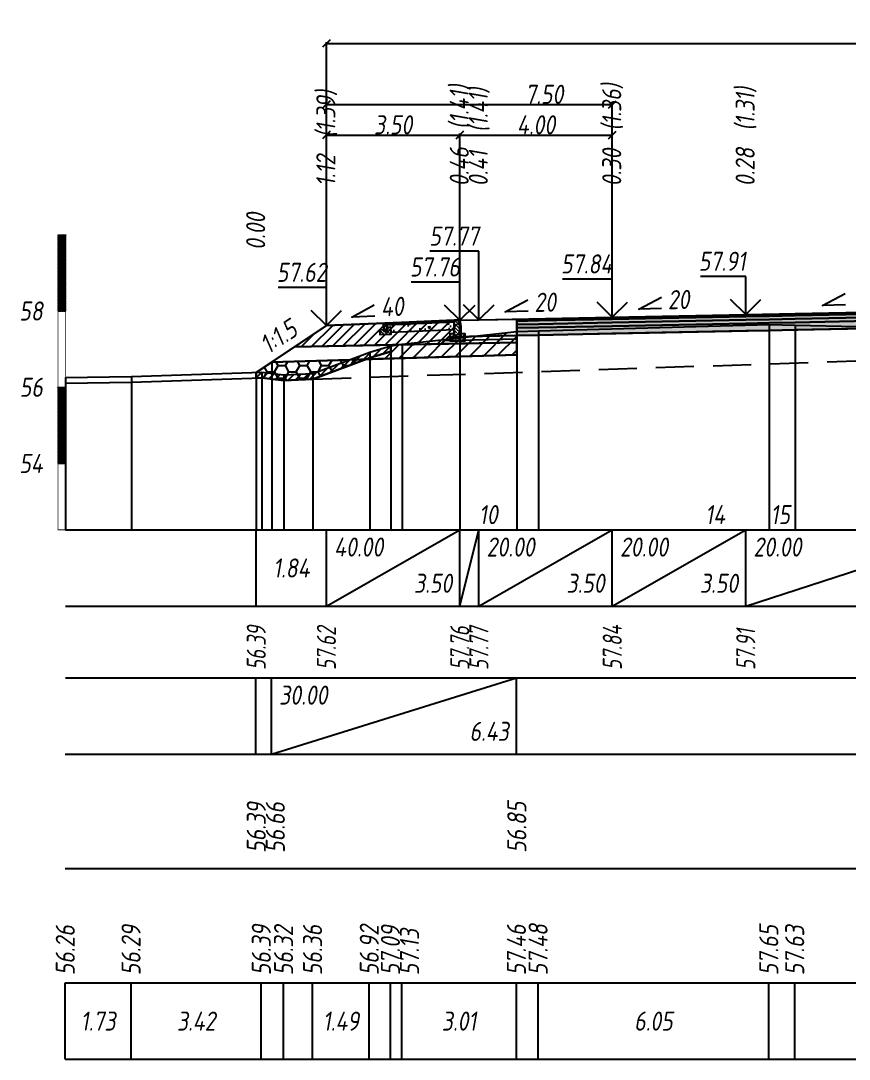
# Model space of a CAD drawing. Extents: x -717 to 1451, y -133302 to 233.
# Drawn here: x -365.6 to -257, y -74601.1 to -74464.9 of the extents above; entities that cross this region are included whole.
import ezdxf
from ezdxf.enums import TextEntityAlignment as Align

# ---------------------------------------------------------------- set-up
doc = ezdxf.new("R2010")
doc.units = 0
doc.linetypes.add('штриховая', pattern=[0.75, 0.5, -0.25])
for name, color, linetype in [('Интерполированный поперечник', 2, 'Continuous'), ('КОД_399', 252, 'Continuous'), ('Код_510', 7, 'Continuous'), ('Код_514', 1, 'Continuous'), ('Код_516', 1, 'Continuous'), ('Контур_0', 7, 'Continuous'), ('Контур_2521', 7, 'Continuous'), ('Контур_2564', 7, 'Continuous'), ('Контур_2660', 7, 'Continuous'), ('Контур_2665', 7, 'Continuous'), ('Контур_400', 7, 'Continuous'), ('Контур_508', 7, 'Continuous'), ('Контур_512', 7, 'Continuous'), ('Контур_513', 7, 'Continuous'), ('Красный поперечник', 1, 'Continuous'), ('Линейка абсолютных высот', 7, 'Continuous'), ('Объём_2501', 7, 'Continuous'), ('Объём_2564', 7, 'Continuous'), ('Объём_2650', 7, 'Continuous'), ('Объём_2660', 7, 'Continuous'), ('Объём_2661', 7, 'Continuous'), ('Объём_2665', 7, 'Continuous'), ('Объём_2666', 7, 'Continuous'), ('Объём_2753', 7, 'Continuous'), ('Откосы', 7, 'Continuous'), ('Отметки покрытия', 7, 'Continuous'), ('Рабочие отметки', 7, 'Continuous'), ('Рабочие отметки доп.', 7, 'Continuous'), ('Слои выравнивания', 7, 'Continuous'), ('Таблица', 7, 'Continuous'), ('Уклоны проезжей части', 7, 'Continuous'), ('Черный поперечник', 3, 'Continuous')]:
    doc.layers.add(name, color=color, linetype=linetype)
for name, color, linetype, true_color in [('Контур_2540', 2, 'Continuous', 0xffff00), ('Контур_2560', 2, 'Continuous', 0xffff00), ('Контур_2561', 7, 'Continuous', 0xff8040), ('Контур_2562', 3, 'Continuous', 0x00ff00), ('Контур_2563', 7, 'Continuous', 0xff8000), ('Контур_2570', 7, 'Continuous', 0x80ff00), ('Контур_2725', 7, 'Continuous', 0x323232), ('Контур_2736', 4, 'Continuous', 0x00ffff), ('Контур_2760', 7, 'Continuous', 0x323232), ('Контур_2761', 7, 'Continuous', 0x323232), ('Контур_2762', 7, 'Continuous', 0x323232), ('Контур_2763', 7, 'Continuous', 0x323232), ('Контур_402', 7, 'Continuous', 0xff6464), ('Контур_703', 4, 'Continuous', 0x00ffff), ('Объём_2500', 7, 'Continuous', 0xc0c0c0), ('Объём_2520', 7, 'Continuous', 0x80ffff), ('Объём_2540', 2, 'Continuous', 0xffff00), ('Объём_2560', 2, 'Continuous', 0xffff00), ('Объём_2561', 7, 'Continuous', 0xff8040), ('Объём_2562', 3, 'Continuous', 0x00ff00), ('Объём_2563', 7, 'Continuous', 0xff8000), ('Объём_2570', 7, 'Continuous', 0x80ff00), ('Объём_2600', 7, 'Continuous', 0x808000), ('Объём_2746', 2, 'Continuous', 0xffff00)]:
    doc.layers.add(name, color=color, linetype=linetype, true_color=true_color)
doc.styles.get("Standard").update_dxf_attribs({"font": 'txt', "height": 2.5})
doc.styles.add('М', font='romand.shx', dxfattribs={"width": 0.8, "oblique": 10, "height": 2.5})
doc.dimstyles.get("Standard").update_dxf_attribs({"dimtxt": 0.18, "dimasz": 0.18, "dimexe": 0.18, "dimexo": 0.0625, "dimgap": 0.09, "dimtad": 0, "dimtih": 1, "dimtoh": 1, "dimdec": 4, "dimzin": 0, "dimdsep": 46, "dimtxsty": 'Standard', "dimcen": 0.09, "dimadec": 0, "dimazin": 0, "dimtfac": 1, "dimtdec": 4, "dimtofl": 0, "dimtmove": 0, "dimatfit": 3, "dimfxl": 1, "dimtolj": 1, "dimtzin": 0, "dimarcsym": 0})
pattern_1 = [(45.00000125, (-439.739848, -2467.045045), (-0.026516505928, 0.026516504769), []), (135.00000034, (-439.739848, -2467.045045), (-0.02651650519, -0.026516505506), [])]

# ---------------------------------------------------------------- blocks, each defined once
blk = doc.blocks.new('_Oblique')
at = {"color": 0, "linetype": 'ByBlock', "lineweight": -2}
blk.add_line((-0.5, -0.5), (0.5, 0.5), dxfattribs=at)
blk = doc.blocks.new('*D3071')
at = {"color": 0, "lineweight": -2, "transparency": 16777216}
for p, q in [((-325.54, -74504.89), (-325.54, -74479.71)), ((-325.54, -74479.89), (-308.04, -74479.89)), ((-308.04, -74504.19), (-308.04, -74479.71))]:
    blk.add_line(p, q, dxfattribs=at)
at = {"layer": 'Defpoints', "color": 0, "transparency": 16777216}
for p in [(-308.04, -74479.89), (-325.54, -74504.95), (-308.04, -74504.25)]:
    blk.add_point(p, dxfattribs=at)
at = {"color": 0, "lineweight": -2, "transparency": 16777216, "rotation": 180}
blk.add_blockref('_Oblique', (-325.54, -74479.89), dxfattribs=at)
at = {"color": 0, "lineweight": -2, "transparency": 16777216}
blk.add_blockref('_Oblique', (-308.04, -74479.89), dxfattribs=at)
at = {"color": 0, "transparency": 16777216, "insert": (-316.79, -74478.55), "char_height": 2.5, "width": 0.75, "attachment_point": 5, "style": 'М'}
blk.add_mtext('\\A1;3.50', dxfattribs=at)
blk = doc.blocks.new('*D3073')
at = {"color": 0, "lineweight": -2, "transparency": 16777216}
for p, q in [((-308.04, -74504.19), (-308.04, -74479.71)), ((-308.04, -74479.89), (-288.04, -74479.89)), ((-288.04, -74503.79), (-288.04, -74479.71))]:
    blk.add_line(p, q, dxfattribs=at)
at = {"layer": 'Defpoints', "color": 0, "transparency": 16777216}
for p in [(-288.04, -74479.89), (-308.04, -74504.25), (-288.04, -74503.85)]:
    blk.add_point(p, dxfattribs=at)
at = {"color": 0, "lineweight": -2, "transparency": 16777216, "rotation": 180}
blk.add_blockref('_Oblique', (-308.04, -74479.89), dxfattribs=at)
at = {"color": 0, "lineweight": -2, "transparency": 16777216}
blk.add_blockref('_Oblique', (-288.04, -74479.89), dxfattribs=at)
at = {"color": 0, "transparency": 16777216, "insert": (-298.04, -74478.55), "char_height": 2.5, "width": 0.72, "attachment_point": 5, "style": 'М'}
blk.add_mtext('\\A1;4.00', dxfattribs=at)
blk = doc.blocks.new('*D3076')
at = {"color": 0, "lineweight": -2, "transparency": 16777216}
for p, q in [((-325.54, -74504.89), (-325.54, -74475.71)), ((-325.54, -74475.89), (-288.04, -74475.89)), ((-288.04, -74503.79), (-288.04, -74475.71))]:
    blk.add_line(p, q, dxfattribs=at)
at = {"layer": 'Defpoints', "color": 0, "transparency": 16777216}
for p in [(-288.04, -74475.89), (-325.54, -74504.95), (-288.04, -74503.85)]:
    blk.add_point(p, dxfattribs=at)
at = {"color": 0, "lineweight": -2, "transparency": 16777216, "rotation": 180}
blk.add_blockref('_Oblique', (-325.54, -74475.89), dxfattribs=at)
at = {"color": 0, "lineweight": -2, "transparency": 16777216}
blk.add_blockref('_Oblique', (-288.04, -74475.89), dxfattribs=at)
at = {"color": 0, "transparency": 16777216, "insert": (-296.97, -74474.55), "char_height": 2.5, "width": 0.75, "attachment_point": 5, "style": 'М'}
blk.add_mtext('\\A1;7.50', dxfattribs=at)
blk = doc.blocks.new('*D3077')
at = {"color": 0, "lineweight": -2, "transparency": 16777216}
for p, q in [((-325.54, -74504.89), (-325.54, -74467.71)), ((-325.54, -74467.89), (-175.54, -74467.89)), ((-175.54, -74504.31), (-175.54, -74467.71))]:
    blk.add_line(p, q, dxfattribs=at)
at = {"layer": 'Defpoints', "color": 0, "transparency": 16777216}
for p in [(-175.54, -74467.89), (-325.54, -74504.95), (-175.54, -74504.37)]:
    blk.add_point(p, dxfattribs=at)
at = {"color": 0, "lineweight": -2, "transparency": 16777216, "rotation": 180}
blk.add_blockref('_Oblique', (-325.54, -74467.89), dxfattribs=at)
at = {"color": 0, "lineweight": -2, "transparency": 16777216}
blk.add_blockref('_Oblique', (-175.54, -74467.89), dxfattribs=at)
at = {"color": 0, "transparency": 16777216, "insert": (-250.54, -74466.55), "char_height": 2.5, "width": 0.87, "attachment_point": 5, "style": 'М'}
blk.add_mtext('\\A1;30.00', dxfattribs=at)
blk = doc.blocks.new('Тротуар1')
at = {"linetype": 'Continuous', "lineweight": 13}
h = blk.add_hatch(dxfattribs=at)
h.set_pattern_fill('ANSI35', scale=5, angle=90)
h.set_pattern_definition([(135, (-1541.6927, -4801.9416), (-0.88388348, -0.88388348), []), (135, (-1541.6927, -4801.0577), (-0.88388348, -0.88388348), [1.5625, -0.3125, 0, -0.3125])])
h.paths.add_polyline_path([(-16.72, -1.24), (-17.72, -1.24), (-17.72, -2.24), (-18.52, -2.24), (-18.52, -1.85), (-19.52, -1.89), (-19.52, -3.24), (-16.72, -3.24)])
h = blk.add_hatch(dxfattribs=at)
h.set_pattern_fill('ANSI35', scale=5)
h.set_pattern_definition([(45, (-1541.6927, -4800.4416), (-0.88388348, 0.88388348), []), (45, (-1540.8088, -4800.4416), (-0.88388348, 0.88388348), [1.5625, -0.3125, 0, -0.3125])])
h.paths.add_polyline_path([(-17.72, -0.24), (-18.52, -0.24), (-18.52, -2.24), (-17.72, -2.24)])
at = {"linetype": 'Continuous'}
h = blk.add_hatch(dxfattribs=at)
h.set_pattern_fill('ANSI31', color=256, scale=15, angle=45, style=0)
h.set_pattern_definition([(90, (-1932.1888, -4954.235), (-1.875, 3e-16), [])])
h.paths.add_polyline_path([(0, 0), (-17.72, -0.24), (-17.71, -0.63), (-11.04, -0.58), (0, -0.4)])
at = {"layer": 'КОД_399'}
h = blk.add_hatch(dxfattribs=at)
h.set_pattern_fill('AR-CONC', scale=0.7, angle=45, style=0)
h.set_pattern_definition([(95, (-1932.189, -4954.235), (3.860864, 3.2396496), [0.525, -5.775]), (40, (-1932.189, -4954.235), (-4.409945, 3.036377), [0.42, -4.62]), (145.45144, (-1931.867, -4953.965), (-0.549081, 6.2760265), [0.4461813, -4.907995]), (91.1842, (-1933.179, -4953.245), (6.101854, 4.4632964), [0.7875, -8.6625]), (141.63564, (-1932.67, -4952.873), (-0.1953, 9.447982), [0.669272, -7.361996]), (36.18416, (-1933.179, -4953.245), (-0.1953, 9.447982), [0.63, -6.93]), (66, (-1932.4363, -4952.9975), (4.947401, 0.9616773), [0.525, -5.775]), (11, (-1932.4363, -4952.9975), (-2.38496, 4.793659), [0.42, -4.62]), (116.45144, (-1932.024, -4952.9174), (2.562441, 5.7553363), [0.4461813, -4.907995]), (82.5, (-1932.1888, -4954.235), (-1.5875523, 1.7079287), [0, -4.564, 0, -4.69, 0, -4.6375]), (52.5, (-1932.1888, -4954.235), (-0.6501106, 3.2543661), [0, -2.674, 0, -4.459, 0, -1.7675]), (12.5, (-1933.2926, -4955.3388), (2.7539272, 2.5306453), [0, -1.75, 0, -5.46, 0, -7.245]), (2.5, (-1933.7876, -4955.8337), (2.3911299, 3.3821186), [0, -2.275, 0, -3.626, 0, -5.145])])
h.paths.add_polyline_path([(0, -0.4), (-17.71, -0.63), (-17.72, -1.24), (-16.71, -1.24), (-16.72, -2.62), (-0.07, -2.41)])
at = {"linetype": 'Continuous'}
blk.add_lwpolyline([(-17.72, -1.24), (-16.72, -1.24), (-16.72, -3.24), (-19.52, -3.24), (-19.52, -1.89), (-18.52, -1.85)], dxfattribs=at)
at = {"color": 7, "lineweight": 30}
for points in [[(-18.52, -0.24), (-18.52, -2.24), (-17.72, -2.24), (-17.72, -0.24), (-18.52, -0.24)], [(-8.6, -0.53), (0, -0.4)]]:
    blk.add_lwpolyline(points, dxfattribs=at)
for points in [[(0, 0), (-17.72, -0.24), (-17.72, -0.63), (0, -0.4)], [(0, -0.4), (-17.71, -0.63), (-17.72, -1.24), (-16.71, -1.24), (-16.72, -2.62), (-0.07, -2.39)]]:
    blk.add_lwpolyline(points, close=True)
blk = doc.blocks.new('БР100.30.18')
at = {"linetype": 'Continuous', "lineweight": 13}
h = blk.add_hatch(dxfattribs=at)
h.set_pattern_fill('ANSI35', scale=5)
h.set_pattern_definition([(45, (-1504.996, -4799.2297), (-0.88388348, 0.88388348), []), (45, (-1504.1121, -4799.2297), (-0.88388348, 0.88388348), [1.5625, -0.3125, 0, -0.3125])])
h.paths.add_polyline_path([(0.3, 3.47), (1.8, 3.47), (1.8, -1.03), (0, -1.03), (0, 1.97)])
h = blk.add_hatch(dxfattribs=at)
h.set_pattern_fill('ANSI35', scale=5, angle=90)
h.set_pattern_definition([(135, (-1504.996, -4800.7297), (-0.88388348, -0.88388348), []), (135, (-1504.996, -4799.8458), (-0.88388348, -0.88388348), [1.5625, -0.3125, 0, -0.3125])])
h.paths.add_polyline_path([(-1, -0.03), (0, -0.03), (0, -1.03), (1.8, -1.03), (1.8, -0.03), (2.8, -0.03), (2.8, -2.03), (-1, -2.03)])
at = {"color": 7, "lineweight": 30}
blk.add_lwpolyline([(1.8, -1.03), (0, -1.03), (0, 1.97), (0.3, 3.47), (1.8, 3.47)], close=True, dxfattribs=at)
at = {"linetype": 'Continuous'}
blk.add_lwpolyline([(0, -0.03), (-1, -0.03), (-1, -2.03), (2.8, -2.03), (2.8, -0.03), (1.8, -0.03)], dxfattribs=at)

msp = doc.modelspace()

# ---------------------------------------------------------------- hatches: boundary and pattern name
at = {"layer": 'Линейка абсолютных высот'}
h = msp.add_hatch(dxfattribs=at)
h.set_pattern_fill('ANSI37', scale=0.3, style=0)
h.set_pattern_definition(pattern_1)
h.paths.add_polyline_path([(-359.74, -74502.971), (-359.74, -74492.971), (-360.74, -74492.971), (-360.74, -74502.971)])
h = msp.add_hatch(dxfattribs=at)
h.set_pattern_fill('ANSI37', scale=0.3, style=0)
h.set_pattern_definition(pattern_1)
h.paths.add_polyline_path([(-359.74, -74522.971), (-359.74, -74512.971), (-360.74, -74512.971), (-360.74, -74522.971)])
at = {"layer": 'Объём_2563'}
h = msp.add_hatch(dxfattribs=at)
h.set_pattern_fill('ANSI31', color=256, scale=0.3)
h.set_pattern_definition([(45, (-444.7498, 29.3257), (-0.673519209, 0.673519209), [])])
h.paths.add_polyline_path([(-309.539, -74506.37), (-310.457, -74507.288), (-329.714, -74507.673), (-325.539, -74504.89), (-308.039, -74504.19), (-308.039, -74506.34)])
at = {"layer": 'Объём_2570'}
h = msp.add_hatch(dxfattribs=at)
h.set_pattern_fill('ANSI31', color=256, scale=0.2)
h.set_pattern_definition([(45, (-444.74984, 29.32574), (-0.449012806, 0.449012806), [])])
h.paths.add_polyline_path([(-317.084, -74508.285), (-319.862, -74509.121), (-327.301, -74511.912), (-331.107, -74512.096), (-334.024, -74511.751), (-334.74, -74511.773), (-334.74, -74511.023), (-334.024, -74511.001), (-331.107, -74511.346), (-327.301, -74511.162), (-319.862, -74508.371), (-317.084, -74507.535)])
at = {"layer": 'Объём_2600'}
h = msp.add_hatch(dxfattribs=at)
h.set_pattern_fill('ANSI31', color=6, scale=0.4)
h.set_pattern_definition([(45, (-444.7498, 29.3257), (-0.898025612, 0.898025612), [])])
h.paths.add_polyline_path([(-315.611, -74507.326), (-300.565, -74505.653), (-300.565, -74508.698), (-320.314, -74509.29), (-319.862, -74509.121), (-317.084, -74508.285), (-317.084, -74507.535)])
h = msp.add_hatch(dxfattribs=at)
h.set_pattern_fill('HONEY', color=5, scale=0.3)
h.set_pattern_definition([(0, (-444.7498, 29.3257), (1.42875, 0.8248891935), [0.9525, -1.905]), (120, (-444.7498, 29.3257), (-1.428749997, 0.824889199), [0.9525, -1.905]), (60, (-444.7498, 29.3257), (3e-09, 1.649778392), [-1.905, 0.9525])])
h.paths.add_polyline_path([(-327.301, -74511.912), (-331.107, -74512.096), (-334.024, -74511.751), (-334.74, -74511.773), (-334.74, -74511.023), (-332.697, -74509.662), (-320.314, -74509.29)])
at = {"layer": 'Слои выравнивания'}
for color, points in [(2, [(-300.565, -74504.04), (-297.721, -74503.983), (-288.039, -74503.79), (-270.539, -74503.44), (-267.462, -74503.378), (-264.062, -74503.31), (-248.537, -74502.999), (-248.537, -74503.249), (-264.062, -74503.56), (-267.462, -74503.628), (-270.539, -74503.69), (-288.039, -74504.04), (-297.721, -74504.233), (-300.565, -74504.29)]), (3, [(-300.565, -74504.29), (-297.721, -74504.233), (-288.039, -74504.04), (-270.539, -74503.69), (-267.462, -74503.628), (-264.062, -74503.56), (-248.537, -74503.249), (-248.537, -74503.699), (-264.062, -74504.01), (-267.462, -74504.078), (-270.539, -74504.14), (-288.039, -74504.49), (-297.721, -74504.683), (-300.565, -74504.74)]), (4, [(-300.565, -74504.74), (-297.721, -74504.683), (-288.039, -74504.49), (-270.539, -74504.14), (-267.462, -74504.078), (-264.062, -74504.01), (-248.537, -74503.699), (-248.537, -74504.149), (-264.062, -74504.46), (-267.462, -74504.528), (-270.539, -74504.59), (-288.039, -74504.94), (-297.721, -74505.133), (-300.565, -74505.19)]), (5, [(-300.565, -74505.19), (-297.721, -74505.133), (-288.039, -74504.94), (-270.539, -74504.59), (-267.462, -74504.528), (-264.062, -74504.46), (-248.537, -74504.149), (-248.537, -74505.149), (-264.062, -74505.46), (-267.462, -74505.528), (-270.539, -74505.59), (-288.039, -74505.94), (-297.721, -74506.133), (-300.565, -74506.19)])]:
    msp.add_hatch(color=color, dxfattribs=at).paths.add_polyline_path(points)

# ---------------------------------------------------------------- linework, layer by layer
at = {"layer": 'Интерполированный поперечник', "linetype": 'штриховая', "ltscale": 10, "flags": 128}
msp.add_lwpolyline([(-327.301, -74511.912), (-217.393, -74508.2)], dxfattribs=at)
at = {"layer": 'Код_510'}
for p, q in [((-359.794, -74601.096), (-359.794, -74591.096)), ((-351.166, -74601.096), (-351.166, -74591.096)), ((-334.078, -74601.096), (-334.078, -74591.096)), ((-331.161, -74601.096), (-331.161, -74591.096)), ((-327.355, -74601.096), (-327.355, -74591.096)), ((-319.916, -74601.096), (-319.916, -74591.096)), ((-317.139, -74601.096), (-317.139, -74591.096)), ((-315.665, -74601.096), (-315.665, -74591.096)), ((-300.62, -74601.096), (-300.62, -74591.096)), ((-297.775, -74601.096), (-297.775, -74591.096)), ((-267.516, -74601.096), (-267.516, -74591.096)), ((-264.116, -74601.096), (-264.116, -74591.096))]:
    msp.add_line(p, q, dxfattribs=at)
at = {"layer": 'Код_514'}
for p, q in [((-334.74, -74541.674), (-334.74, -74531.674)), ((-325.539, -74541.674), (-325.539, -74531.674)), ((-325.539, -74541.674), (-308.039, -74531.674)), ((-308.039, -74541.674), (-308.039, -74531.674)), ((-308.039, -74541.674), (-305.539, -74531.674)), ((-305.539, -74541.674), (-305.539, -74531.674)), ((-305.539, -74541.674), (-288.039, -74531.674)), ((-288.039, -74541.674), (-288.039, -74531.674)), ((-288.039, -74541.674), (-270.539, -74531.674)), ((-270.539, -74541.674), (-270.539, -74531.674)), ((-270.539, -74541.674), (-239.789, -74531.674))]:
    msp.add_line(p, q, dxfattribs=at)
at = {"layer": 'Код_516'}
for p, q in [((-334.794, -74561.096), (-334.794, -74551.096)), ((-332.752, -74561.096), (-332.752, -74551.096)), ((-332.752, -74561.096), (-300.62, -74551.096)), ((-300.62, -74561.096), (-300.62, -74551.096))]:
    msp.add_line(p, q, dxfattribs=at)
at = {"layer": 'Контур_0', "color": 18, "true_color": 0x000000, "flags": 128}
for points in [[(-305.539, -74506.29), (-308.039, -74506.34), (-308.039, -74504.19), (-300.565, -74504.04), (-300.565, -74506.19), (-305.539, -74506.29), (-305.539, -74506.29)], [(-309.539, -74506.37), (-300.565, -74506.19), (-300.565, -74507.09), (-310.457, -74507.288), (-309.539, -74506.37), (-309.539, -74506.37)], [(-329.714, -74507.673), (-310.457, -74507.288), (-309.539, -74506.37), (-308.039, -74506.34)]]:
    msp.add_lwpolyline(points, dxfattribs=at)
at = {"layer": 'Контур_2521', "color": 18, "true_color": 0x000000, "flags": 128}
msp.add_lwpolyline([(-309.998, -74506.829), (-300.565, -74506.64)], dxfattribs=at)
at = {"layer": 'Контур_2540', "flags": 128}
msp.add_lwpolyline([(-300.565, -74508.698), (-332.697, -74509.662), (-329.714, -74507.673), (-300.565, -74507.09), (-300.565, -74508.698), (-300.565, -74508.698)], dxfattribs=at)
at = {"layer": 'Контур_2560', "flags": 128}
msp.add_lwpolyline([(-325.539, -74504.89), (-325.539, -74504.89), (-325.539, -74504.89), (-308.039, -74504.19)], dxfattribs=at)
at = {"layer": 'Контур_2561', "flags": 128}
msp.add_lwpolyline([(-308.039, -74504.19), (-308.039, -74504.19), (-325.539, -74504.89), (-325.539, -74504.89), (-308.039, -74504.19)], dxfattribs=at)
at = {"layer": 'Контур_2562', "flags": 128}
msp.add_lwpolyline([(-325.539, -74504.89), (-325.539, -74504.89), (-325.539, -74504.89), (-325.539, -74504.89), (-325.539, -74504.89)], dxfattribs=at)
at = {"layer": 'Контур_2563', "flags": 128}
msp.add_lwpolyline([(-309.539, -74506.37), (-310.457, -74507.288), (-329.714, -74507.673), (-325.539, -74504.89), (-308.039, -74504.19), (-308.039, -74506.34), (-309.539, -74506.37), (-309.539, -74506.37)], dxfattribs=at)
at = {"layer": 'Контур_2564', "flags": 128}
msp.add_lwpolyline([(-325.539, -74504.89), (-308.039, -74504.19)], dxfattribs=at)
at = {"layer": 'Контур_2570', "flags": 128}
msp.add_lwpolyline([(-359.74, -74512.424), (-351.112, -74512.293), (-334.024, -74511.751), (-331.107, -74512.096), (-327.301, -74511.912), (-327.301, -74511.912), (-319.862, -74509.121), (-317.084, -74508.285), (-317.084, -74507.535), (-315.611, -74507.326), (-300.565, -74505.653), (-297.721, -74505.576), (-267.462, -74504.743), (-264.062, -74504.809), (-239.789, -74505.342)], dxfattribs=at)
at = {"layer": 'Контур_2660', "flags": 128}
msp.add_lwpolyline([(-332.697, -74509.662), (-300.565, -74508.698)], dxfattribs=at)
at = {"layer": 'Контур_2665', "flags": 128}
msp.add_lwpolyline([(-325.539, -74504.89), (-325.539, -74504.89)], dxfattribs=at)
at = {"layer": 'Контур_2725', "flags": 128}
msp.add_lwpolyline([(-300.565, -74506.19), (-297.721, -74506.133), (-288.039, -74505.94), (-270.539, -74505.59), (-267.462, -74505.528), (-264.062, -74505.46), (-248.537, -74505.149), (-248.537, -74505.199), (-247.346, -74505.176), (-247.346, -74505.226), (-246.154, -74505.202), (-239.789, -74505.342)], dxfattribs=at)
at = {"layer": 'Контур_2736', "flags": 128}
msp.add_lwpolyline([(-325.539, -74504.89), (-334.74, -74511.023)], dxfattribs=at)
at = {"layer": 'Контур_2760', "flags": 128}
msp.add_lwpolyline([(-300.565, -74504.04), (-297.721, -74503.983), (-288.039, -74503.79), (-270.539, -74503.44), (-267.462, -74503.378), (-264.062, -74503.31), (-248.537, -74502.999), (-247.346, -74502.976), (-246.154, -74502.952), (-239.789, -74502.825)], dxfattribs=at)
at = {"layer": 'Контур_2761', "flags": 128}
msp.add_lwpolyline([(-300.565, -74504.29), (-297.721, -74504.233), (-288.039, -74504.04), (-270.539, -74503.69), (-267.462, -74503.628), (-264.062, -74503.56), (-248.537, -74503.249), (-247.346, -74503.226), (-246.154, -74503.202), (-239.789, -74503.075)], dxfattribs=at)
at = {"layer": 'Контур_2762', "flags": 128}
msp.add_lwpolyline([(-300.565, -74504.74), (-297.721, -74504.683), (-288.039, -74504.49), (-270.539, -74504.14), (-267.462, -74504.078), (-264.062, -74504.01), (-248.537, -74503.699), (-247.346, -74503.676), (-246.154, -74503.652), (-239.789, -74503.525)], dxfattribs=at)
at = {"layer": 'Контур_2763', "flags": 128}
msp.add_lwpolyline([(-300.565, -74505.19), (-297.721, -74505.133), (-288.039, -74504.94), (-270.539, -74504.59), (-267.462, -74504.528), (-264.062, -74504.46), (-248.537, -74504.149), (-247.346, -74504.126), (-246.154, -74504.102), (-239.789, -74503.975)], dxfattribs=at)
at = {"layer": 'Контур_400', "flags": 128}
msp.add_lwpolyline([(-308.039, -74504.19), (-305.539, -74504.14), (-305.539, -74504.14), (-288.039, -74503.79), (-288.039, -74503.79), (-288.039, -74503.79), (-288.039, -74503.79), (-270.539, -74503.44), (-239.789, -74502.825)], dxfattribs=at)
at = {"layer": 'Контур_402', "flags": 128}
msp.add_lwpolyline([(-332.697, -74509.662), (-300.565, -74508.698), (-300.565, -74506.19), (-248.537, -74505.149), (-248.537, -74505.199), (-247.346, -74505.176), (-247.346, -74505.226), (-246.154, -74505.202), (-239.789, -74505.342), (-239.789, -74506.875), (-168.483, -74509.014)], dxfattribs=at)
at = {"layer": 'Контур_508', "flags": 128}
msp.add_lwpolyline([(-334.74, -74511.023), (-332.697, -74509.662), (-300.565, -74508.698), (-300.565, -74506.19), (-248.537, -74505.149), (-248.537, -74505.199), (-247.346, -74505.176), (-247.346, -74505.226), (-246.154, -74505.202), (-239.789, -74505.342), (-239.789, -74506.875), (-168.483, -74509.014), (-168.483, -74506.863), (-166.475, -74505.524)], dxfattribs=at)
at = {"layer": 'Контур_512', "flags": 128}
msp.add_lwpolyline([(-334.74, -74511.023), (-332.697, -74509.662), (-300.565, -74508.698)], dxfattribs=at)
at = {"layer": 'Контур_513', "flags": 128}
msp.add_lwpolyline([(-334.74, -74511.023), (-332.697, -74509.662), (-300.565, -74508.698), (-300.565, -74506.19), (-248.537, -74505.149), (-248.537, -74505.199), (-247.346, -74505.176), (-247.346, -74505.226), (-246.154, -74505.202), (-239.789, -74505.342), (-239.789, -74506.875), (-168.483, -74509.014), (-168.483, -74506.863), (-166.475, -74505.524)], dxfattribs=at)
at = {"layer": 'Контур_703', "flags": 128}
msp.add_lwpolyline([(-325.539, -74504.89), (-334.74, -74511.023)], dxfattribs=at)
at = {"layer": 'Красный поперечник'}
for p, q in [((-288.039, -74503.79), (-270.539, -74503.44)), ((-270.539, -74503.44), (-239.789, -74502.825)), ((-334.74, -74511.023), (-325.539, -74504.89)), ((-325.539, -74504.89), (-308.039, -74504.19)), ((-308.039, -74504.19), (-305.539, -74504.14)), ((-305.539, -74504.14), (-288.039, -74503.79)), ((-300.565, -74508.698), (-300.565, -74531.674)), ((-332.697, -74509.662), (-332.697, -74531.674)), ((-334.74, -74511.023), (-334.74, -74531.674))]:
    msp.add_line(p, q, dxfattribs=at)
at = {"layer": 'Линейка абсолютных высот', "color": 7, "const_width": 0.1, "flags": 128}
for points in [[(-359.74, -74502.971), (-359.74, -74492.971), (-360.74, -74492.971), (-360.74, -74502.971), (-359.74, -74502.971)], [(-359.74, -74512.971), (-359.74, -74502.971), (-360.74, -74502.971), (-360.74, -74512.971), (-359.74, -74512.971)], [(-359.74, -74522.971), (-359.74, -74512.971), (-360.74, -74512.971), (-360.74, -74522.971), (-359.74, -74522.971)], [(-359.74, -74531.674), (-359.74, -74522.971), (-360.74, -74522.971), (-360.74, -74531.674), (-359.74, -74531.674)]]:
    msp.add_lwpolyline(points, dxfattribs=at)
at = {"layer": 'Объём_2500', "color": 18, "true_color": 0x000000, "flags": 128}
msp.add_lwpolyline([(-305.539, -74506.29), (-308.039, -74506.34), (-308.039, -74504.19), (-300.565, -74504.04), (-300.565, -74506.19), (-305.539, -74506.29), (-305.539, -74506.29)], dxfattribs=at)
msp.add_lwpolyline([(-305.539, -74506.29), (-308.039, -74506.34), (-308.039, -74504.19), (-300.565, -74504.04), (-300.565, -74506.19), (-305.539, -74506.29), (-305.539, -74506.29)], dxfattribs=at)
at = {"layer": 'Объём_2501', "flags": 128}
for points in [[(-308.039, -74504.19), (-305.539, -74504.14), (-305.539, -74504.14), (-288.039, -74503.79), (-288.039, -74503.79), (-288.039, -74503.79), (-288.039, -74503.79), (-270.539, -74503.44), (-239.789, -74502.825)], [(-308.039, -74504.19), (-305.539, -74504.14), (-305.539, -74504.14), (-288.039, -74503.79)]]:
    msp.add_lwpolyline(points, dxfattribs=at)
at = {"layer": 'Объём_2520', "color": 250, "flags": 128}
msp.add_lwpolyline([(-309.539, -74506.37), (-300.565, -74506.19), (-300.565, -74507.09), (-310.457, -74507.288), (-309.539, -74506.37), (-309.539, -74506.37)], dxfattribs=at)
msp.add_lwpolyline([(-309.539, -74506.37), (-300.565, -74506.19), (-300.565, -74507.09), (-310.457, -74507.288), (-309.539, -74506.37), (-309.539, -74506.37)], dxfattribs=at)
at = {"layer": 'Объём_2540', "flags": 128}
msp.add_lwpolyline([(-300.565, -74508.698), (-332.697, -74509.662), (-329.714, -74507.673), (-300.565, -74507.09), (-300.565, -74508.698), (-300.565, -74508.698)], dxfattribs=at)
msp.add_lwpolyline([(-300.565, -74508.698), (-332.697, -74509.662), (-329.714, -74507.673), (-300.565, -74507.09), (-300.565, -74508.698), (-300.565, -74508.698)], dxfattribs=at)
at = {"layer": 'Объём_2560', "flags": 128}
msp.add_lwpolyline([(-325.539, -74504.89), (-325.539, -74504.89), (-325.539, -74504.89), (-308.039, -74504.19)], dxfattribs=at)
msp.add_lwpolyline([(-325.539, -74504.89), (-325.539, -74504.89), (-325.539, -74504.89), (-308.039, -74504.19)], dxfattribs=at)
at = {"layer": 'Объём_2561', "flags": 128}
msp.add_lwpolyline([(-308.039, -74504.19), (-308.039, -74504.19), (-325.539, -74504.89), (-325.539, -74504.89), (-308.039, -74504.19)], dxfattribs=at)
msp.add_lwpolyline([(-308.039, -74504.19), (-308.039, -74504.19), (-325.539, -74504.89), (-325.539, -74504.89), (-308.039, -74504.19)], dxfattribs=at)
at = {"layer": 'Объём_2562', "flags": 128}
msp.add_lwpolyline([(-325.539, -74504.89), (-325.539, -74504.89), (-325.539, -74504.89), (-325.539, -74504.89), (-325.539, -74504.89)], dxfattribs=at)
msp.add_lwpolyline([(-325.539, -74504.89), (-325.539, -74504.89), (-325.539, -74504.89), (-325.539, -74504.89), (-325.539, -74504.89)], dxfattribs=at)
at = {"layer": 'Объём_2563', "color": 250, "flags": 128}
msp.add_lwpolyline([(-309.539, -74506.37), (-310.457, -74507.288), (-329.714, -74507.673), (-325.539, -74504.89), (-308.039, -74504.19), (-308.039, -74506.34), (-309.539, -74506.37), (-309.539, -74506.37)], dxfattribs=at)
msp.add_lwpolyline([(-309.539, -74506.37), (-310.457, -74507.288), (-329.714, -74507.673), (-325.539, -74504.89), (-308.039, -74504.19), (-308.039, -74506.34), (-309.539, -74506.37), (-309.539, -74506.37)], dxfattribs=at)
at = {"layer": 'Объём_2564', "flags": 128}
msp.add_lwpolyline([(-325.539, -74504.89), (-308.039, -74504.19)], dxfattribs=at)
msp.add_lwpolyline([(-325.539, -74504.89), (-308.039, -74504.19)], dxfattribs=at)
at = {"layer": 'Объём_2570', "flags": 128}
msp.add_lwpolyline([(-317.084, -74508.285), (-319.862, -74509.121), (-327.301, -74511.912), (-331.107, -74512.096), (-334.024, -74511.751), (-334.74, -74511.773), (-334.74, -74511.023), (-334.024, -74511.001), (-331.107, -74511.346), (-327.301, -74511.162), (-319.862, -74508.371), (-317.084, -74507.535), (-317.084, -74508.285), (-317.084, -74508.285)], dxfattribs=at)
msp.add_lwpolyline([(-317.084, -74508.285), (-319.862, -74509.121), (-327.301, -74511.912), (-331.107, -74512.096), (-334.024, -74511.751), (-334.74, -74511.773), (-334.74, -74511.023), (-334.024, -74511.001), (-331.107, -74511.346), (-327.301, -74511.162), (-319.862, -74508.371), (-317.084, -74507.535), (-317.084, -74508.285), (-317.084, -74508.285)], dxfattribs=at)
at = {"layer": 'Объём_2600', "color": 5, "flags": 128}
msp.add_lwpolyline([(-327.301, -74511.912), (-331.107, -74512.096), (-334.024, -74511.751), (-334.74, -74511.773), (-334.74, -74511.023), (-332.697, -74509.662), (-320.314, -74509.29), (-327.301, -74511.912), (-327.301, -74511.912)], dxfattribs=at)
msp.add_lwpolyline([(-327.301, -74511.912), (-331.107, -74512.096), (-334.024, -74511.751), (-334.74, -74511.773), (-334.74, -74511.023), (-332.697, -74509.662), (-320.314, -74509.29), (-327.301, -74511.912), (-327.301, -74511.912)], dxfattribs=at)
at = {"layer": 'Объём_2650', "color": 6, "flags": 128}
msp.add_lwpolyline([(-315.611, -74507.326), (-300.565, -74505.653), (-300.565, -74508.698), (-320.314, -74509.29), (-319.862, -74509.121), (-317.084, -74508.285), (-317.084, -74507.535), (-315.611, -74507.326), (-315.611, -74507.326)], dxfattribs=at)
msp.add_lwpolyline([(-315.611, -74507.326), (-300.565, -74505.653), (-300.565, -74508.698), (-320.314, -74509.29), (-319.862, -74509.121), (-317.084, -74508.285), (-317.084, -74507.535), (-315.611, -74507.326), (-315.611, -74507.326)], dxfattribs=at)
at = {"layer": 'Объём_2660', "flags": 128}
msp.add_lwpolyline([(-332.697, -74509.662), (-300.565, -74508.698)], dxfattribs=at)
msp.add_lwpolyline([(-332.697, -74509.662), (-300.565, -74508.698)], dxfattribs=at)
at = {"layer": 'Объём_2661', "flags": 128}
msp.add_lwpolyline([(-325.539, -74504.89), (-334.74, -74511.023)], dxfattribs=at)
msp.add_lwpolyline([(-325.539, -74504.89), (-334.74, -74511.023)], dxfattribs=at)
at = {"layer": 'Объём_2665', "flags": 128}
msp.add_lwpolyline([(-325.539, -74504.89), (-325.539, -74504.89)], dxfattribs=at)
msp.add_lwpolyline([(-325.539, -74504.89), (-325.539, -74504.89)], dxfattribs=at)
at = {"layer": 'Объём_2666', "flags": 128}
msp.add_lwpolyline([(-325.539, -74504.89), (-334.74, -74511.023)], dxfattribs=at)
msp.add_lwpolyline([(-325.539, -74504.89), (-334.74, -74511.023)], dxfattribs=at)
at = {"layer": 'Объём_2746', "flags": 128}
msp.add_lwpolyline([(-315.611, -74507.326), (-300.565, -74505.653), (-300.565, -74508.698), (-320.314, -74509.29), (-319.862, -74509.121), (-317.084, -74508.285), (-317.084, -74507.535), (-315.611, -74507.326), (-315.611, -74507.326)], dxfattribs=at)
msp.add_lwpolyline([(-315.611, -74507.326), (-300.565, -74505.653), (-300.565, -74508.698), (-320.314, -74509.29), (-319.862, -74509.121), (-317.084, -74508.285), (-317.084, -74507.535), (-315.611, -74507.326), (-315.611, -74507.326)], dxfattribs=at)
at = {"layer": 'Объём_2753', "flags": 128}
msp.add_lwpolyline([(-300.565, -74504.04), (-300.565, -74504.04)], dxfattribs=at)
msp.add_lwpolyline([(-300.565, -74504.04), (-300.565, -74504.04)], dxfattribs=at)
at = {"layer": 'Отметки покрытия', "color": 1}
for p, q in [((-305.539, -74495.14), (-311.989, -74495.14)), ((-305.539, -74504.14), (-305.539, -74495.14)), ((-308.039, -74499.19), (-314.439, -74499.19)), ((-308.039, -74504.19), (-308.039, -74499.19)), ((-288.039, -74498.79), (-294.589, -74498.79)), ((-288.039, -74503.79), (-288.039, -74498.79)), ((-270.539, -74498.44), (-276.489, -74498.44)), ((-270.539, -74503.44), (-270.539, -74498.44)), ((-325.539, -74499.89), (-331.889, -74499.89)), ((-325.539, -74504.89), (-325.539, -74499.89)), ((-308.039, -74504.19), (-310.039, -74502.19)), ((-308.039, -74504.19), (-306.039, -74502.19)), ((-305.539, -74504.14), (-307.539, -74502.14)), ((-305.539, -74504.14), (-303.539, -74502.14)), ((-288.039, -74503.79), (-290.039, -74501.79)), ((-288.039, -74503.79), (-286.039, -74501.79)), ((-270.539, -74503.44), (-272.539, -74501.44)), ((-270.539, -74503.44), (-268.539, -74501.44)), ((-325.539, -74504.89), (-327.539, -74502.89)), ((-325.539, -74504.89), (-323.539, -74502.89))]:
    msp.add_line(p, q, dxfattribs=at)
at = {"layer": 'Слои выравнивания'}
for p, q in [((-308.039, -74504.19), (-308.039, -74531.674)), ((-300.565, -74504.04), (-300.565, -74531.674))]:
    msp.add_line(p, q, dxfattribs=at)
at = {"layer": 'Слои выравнивания', "color": 2, "flags": 128}
msp.add_lwpolyline([(-300.565, -74504.04), (-297.721, -74503.983), (-288.039, -74503.79), (-270.539, -74503.44), (-267.462, -74503.378), (-264.062, -74503.31), (-248.537, -74502.999), (-248.537, -74503.249), (-264.062, -74503.56), (-267.462, -74503.628), (-270.539, -74503.69), (-288.039, -74504.04), (-297.721, -74504.233), (-300.565, -74504.29)], close=True, dxfattribs=at)
at = {"layer": 'Слои выравнивания', "color": 3, "flags": 128}
msp.add_lwpolyline([(-300.565, -74504.29), (-297.721, -74504.233), (-288.039, -74504.04), (-270.539, -74503.69), (-267.462, -74503.628), (-264.062, -74503.56), (-248.537, -74503.249), (-248.537, -74503.699), (-264.062, -74504.01), (-267.462, -74504.078), (-270.539, -74504.14), (-288.039, -74504.49), (-297.721, -74504.683), (-300.565, -74504.74)], close=True, dxfattribs=at)
at = {"layer": 'Слои выравнивания', "color": 4, "flags": 128}
msp.add_lwpolyline([(-300.565, -74504.74), (-297.721, -74504.683), (-288.039, -74504.49), (-270.539, -74504.14), (-267.462, -74504.078), (-264.062, -74504.01), (-248.537, -74503.699), (-248.537, -74504.149), (-264.062, -74504.46), (-267.462, -74504.528), (-270.539, -74504.59), (-288.039, -74504.94), (-297.721, -74505.133), (-300.565, -74505.19)], close=True, dxfattribs=at)
at = {"layer": 'Слои выравнивания', "color": 5, "flags": 128}
msp.add_lwpolyline([(-300.565, -74505.19), (-297.721, -74505.133), (-288.039, -74504.94), (-270.539, -74504.59), (-267.462, -74504.528), (-264.062, -74504.46), (-248.537, -74504.149), (-248.537, -74505.149), (-264.062, -74505.46), (-267.462, -74505.528), (-270.539, -74505.59), (-288.039, -74505.94), (-297.721, -74506.133), (-300.565, -74506.19)], close=True, dxfattribs=at)
at = {"layer": 'Таблица'}
for p, q in [((-359.74, -74531.674), (-141.475, -74531.674)), ((-359.74, -74541.674), (-141.475, -74541.674)), ((-359.74, -74551.096), (-141.475, -74551.096)), ((-359.794, -74561.096), (-141.53, -74561.096)), ((-359.794, -74576.096), (-141.53, -74576.096)), ((-359.794, -74591.096), (-141.53, -74591.096)), ((-359.794, -74601.096), (-141.53, -74601.096))]:
    msp.add_line(p, q, dxfattribs=at)
at = {"layer": 'Уклоны проезжей части', "color": 1, "flags": 128}
for points in [[(-257.455, -74502.179), (-260.455, -74502.239), (-257.485, -74500.679)], [(-319.199, -74503.638), (-322.196, -74503.758), (-319.259, -74502.139)], [(-299.08, -74503.012), (-302.08, -74503.072), (-299.11, -74501.512)], [(-281.58, -74502.662), (-284.58, -74502.722), (-281.61, -74501.162)]]:
    msp.add_lwpolyline(points, dxfattribs=at)
at = {"layer": 'Черный поперечник', "color": 7}
for p, q in [((-267.462, -74504.743), (-267.462, -74531.674)), ((-264.062, -74504.809), (-264.062, -74531.674)), ((-300.565, -74505.653), (-300.565, -74531.674)), ((-297.721, -74505.576), (-297.721, -74531.674)), ((-317.084, -74507.535), (-317.084, -74531.674)), ((-315.611, -74507.326), (-315.611, -74531.674)), ((-319.862, -74508.371), (-319.862, -74531.674)), ((-359.74, -74511.674), (-359.74, -74531.674)), ((-351.112, -74511.543), (-351.112, -74531.674)), ((-334.024, -74511.001), (-334.024, -74531.674)), ((-331.107, -74511.346), (-331.107, -74531.674)), ((-327.301, -74511.162), (-327.301, -74531.674))]:
    msp.add_line(p, q, dxfattribs=at)
at = {"layer": 'Черный поперечник', "flags": 128}
msp.add_lwpolyline([(-359.74, -74511.674), (-351.112, -74511.543), (-334.024, -74511.001), (-331.107, -74511.346), (-327.301, -74511.162), (-319.862, -74508.371), (-317.084, -74507.535), (-315.611, -74507.326), (-300.565, -74505.653), (-297.721, -74505.576), (-267.462, -74504.743), (-264.062, -74504.809), (-239.789, -74505.342)], dxfattribs=at)

# ---------------------------------------------------------------- block references
at = {"xscale": 0.4999999999999981, "yscale": 0.4999999999999981, "zscale": 0.4999999999999981, "rotation": 1.71443905944475}
msp.add_blockref('Тротуар1', (-308.789, -74504.19), dxfattribs=at)
at = {"lineweight": 18, "xscale": -0.5, "yscale": 0.5, "zscale": 0.5, "rotation": 0.05553677703885818}
msp.add_blockref('БР100.30.18', (-307.887, -74505.923), dxfattribs=at)

# ---------------------------------------------------------------- texts
at = {"layer": 'Код_510', "style": 'М', "oblique": 10, "width": 0.8}
for s, p in [('56.26', (-359.794, -74590.096)), ('56.29', (-351.166, -74590.096)), ('56.39', (-334.078, -74590.096)), ('56.32', (-331.161, -74590.096)), ('56.36', (-327.355, -74590.096)), ('56.92', (-319.916, -74590.096)), ('57.09', (-317.139, -74590.096)), ('57.13', (-314.639, -74590.096)), ('57.46', (-300.62, -74590.096)), ('57.48', (-297.775, -74590.096)), ('57.65', (-267.516, -74590.096)), ('57.63', (-264.116, -74590.096))]:
    msp.add_text(s, height=2.5, rotation=90, dxfattribs=at).set_placement(p, align=Align.MIDDLE_LEFT)
for s, p in [('1.73', (-355.48, -74596.096)), ('3.42', (-342.622, -74596.096)), ('1.49', (-323.636, -74596.096)), ('3.01', (-308.143, -74596.096)), ('6.05', (-282.646, -74596.096))]:
    msp.add_text(s, height=2.5, dxfattribs=at).set_placement(p, align=Align.MIDDLE_CENTER)
at = {"layer": 'Код_514', "style": 'М', "oblique": 10, "width": 0.8}
for s, p in [('40.00', (-324.539, -74532.674)), ('20.00', (-304.539, -74532.674)), ('20.00', (-287.039, -74532.674)), ('20.00', (-269.539, -74532.674))]:
    msp.add_text(s, height=2.5, dxfattribs=at).set_placement(p, align=Align.TOP_LEFT)
msp.add_text('1.84', height=2.5, dxfattribs=at).set_placement((-330.139, -74536.674), align=Align.MIDDLE_CENTER)
for p in [(-309.039, -74540.674), (-289.039, -74540.674), (-271.539, -74540.674)]:
    msp.add_text('3.50', height=2.5, dxfattribs=at).set_placement(p, align=Align.BOTTOM_RIGHT)
at = {"layer": 'Код_514', "style": 'М', "oblique": 10, "width": 0.7}
for s, p in [('56.39', (-334.74, -74550.056)), ('57.62', (-325.539, -74550.056)), ('57.76', (-308.039, -74550.056)), ('57.77', (-305.539, -74550.056)), ('57.84', (-288.039, -74550.056)), ('57.91', (-270.539, -74550.056))]:
    msp.add_text(s, height=2.5, rotation=90, dxfattribs=at).set_placement(p, align=Align.MIDDLE_LEFT)
at = {"layer": 'Код_516', "style": 'М', "oblique": 10, "width": 0.8}
msp.add_text('30.00', height=2.5, dxfattribs=at).set_placement((-331.752, -74552.096), align=Align.TOP_LEFT)
msp.add_text('6.43', height=2.5, dxfattribs=at).set_placement((-301.62, -74560.096), align=Align.BOTTOM_RIGHT)
for s, p in [('56.39', (-334.74, -74574.045)), ('56.66', (-332.24, -74574.045)), ('56.85', (-300.565, -74574.045))]:
    msp.add_text(s, height=2.5, rotation=90, dxfattribs=at).set_placement(p, align=Align.MIDDLE_LEFT)
at = {"layer": 'Линейка абсолютных высот', "style": 'М', "oblique": 10, "width": 0.8}
for s, p in [('58', (-362.74, -74502.971)), ('56', (-362.74, -74512.971)), ('54', (-362.74, -74522.971))]:
    msp.add_text(s, height=2.5, dxfattribs=at).set_placement(p, align=Align.MIDDLE_RIGHT)
at = {"layer": 'Откосы', "color": 1, "style": 'М', "oblique": 10, "width": 0.8}
for s, rotation, p in [('20', 1.14576, (-296.809, -74503.821)), ('20', 1.14576, (-279.309, -74503.471)), ('40', 2.29061, (-316.829, -74504.397)), ('1:1.5', 33.69007, (-330.694, -74507.981))]:
    msp.add_text(s, height=2.5, rotation=rotation, dxfattribs=at).set_placement(p, align=Align.BOTTOM_CENTER)
at = {"layer": 'Отметки покрытия', "color": 1, "style": 'М', "oblique": 10, "width": 0.8}
for s, p in [('57.77', (-305.539, -74495.147)), ('57.91', (-270.539, -74498.447)), ('57.62', (-325.539, -74499.897)), ('57.76', (-308.039, -74499.197)), ('57.84', (-288.039, -74498.797))]:
    msp.add_text(s, height=2.5, dxfattribs=at).set_placement(p, align=Align.BOTTOM_RIGHT)
at = {"layer": 'Рабочие отметки', "color": 1, "style": 'М', "oblique": 10, "width": 0.8}
for s, p in [('0.46', (-308.117, -74486.61)), ('0.30', (-288.117, -74486.61)), ('0.28', (-270.617, -74486.61)), ('1.12', (-325.617, -74486.61)), ('0.41', (-305.617, -74486.61)), ('0.00', (-334.818, -74494.965))]:
    msp.add_text(s, height=2.5, rotation=90, dxfattribs=at).set_placement(p, align=Align.MIDDLE_LEFT)
at = {"layer": 'Рабочие отметки доп.', "color": 1, "style": 'М', "oblique": 10, "width": 0.8}
for s, p in [('(1.41)', (-308.117, -74479.11)), ('(1.41)', (-305.617, -74479.51)), ('(1.36)', (-288.117, -74479.31)), ('(1.31)', (-270.617, -74479.31)), ('(1.39)', (-325.617, -74480.21))]:
    msp.add_text(s, height=2.5, rotation=90, dxfattribs=at).set_placement(p, align=Align.MIDDLE_LEFT)
at = {"layer": 'Слои выравнивания', "style": 'М', "oblique": 10, "width": 0.8}
for s, p in [('10', (-304.302, -74531.674)), ('14', (-274.551, -74531.674)), ('15', (-266.008, -74531.674))]:
    msp.add_text(s, height=2.5, dxfattribs=at).set_placement(p, align=Align.BOTTOM_CENTER)

# ---------------------------------------------------------------- dimensions: what is measured, and where the dimension line sits
at = {"color": 5}
for base, p1, p2, picture, middle in [((-175.539, -74467.887), (-325.539, -74504.952), (-175.539, -74504.372), '*D3077', (-250.539, -74466.547)), ((-308.039, -74479.887), (-325.539, -74504.952), (-308.039, -74504.252), '*D3071', (-316.789, -74478.547)), ((-288.039, -74479.887), (-308.039, -74504.252), (-288.039, -74503.852), '*D3073', (-298.039, -74478.547))]:
    dim = msp.add_linear_dim(base=base, p1=p1, p2=p2, angle=180, dimstyle='Standard', override={"dimtxt": 2.5, "dimasz": 1, "dimtad": 1, "dimdec": 2, "dimlfac": 0.2, "dimtxsty": 'М', "dimblk1": 'Oblique', "dimblk2": 'Oblique', "dimsah": 1}, dxfattribs=at)
    dim.commit()
    dim.dimension.update_dxf_attribs({"geometry": picture, "text_midpoint": middle})
dim = msp.add_linear_dim(base=(-288.039, -74475.887), p1=(-325.539, -74504.952), p2=(-288.039, -74503.852), angle=180, dimstyle='Standard', override={"dimtxt": 2.5, "dimasz": 1, "dimtad": 1, "dimdec": 2, "dimlfac": 0.2, "dimtxsty": 'М', "dimblk1": 'Oblique', "dimblk2": 'Oblique', "dimsah": 1}, dxfattribs=at)
dim.commit()
dim.dimension.update_dxf_attribs({"geometry": '*D3076', "text_midpoint": (-296.967, -74475.887), "dimtype": 160})

doc.saveas('drawing.dxf')
